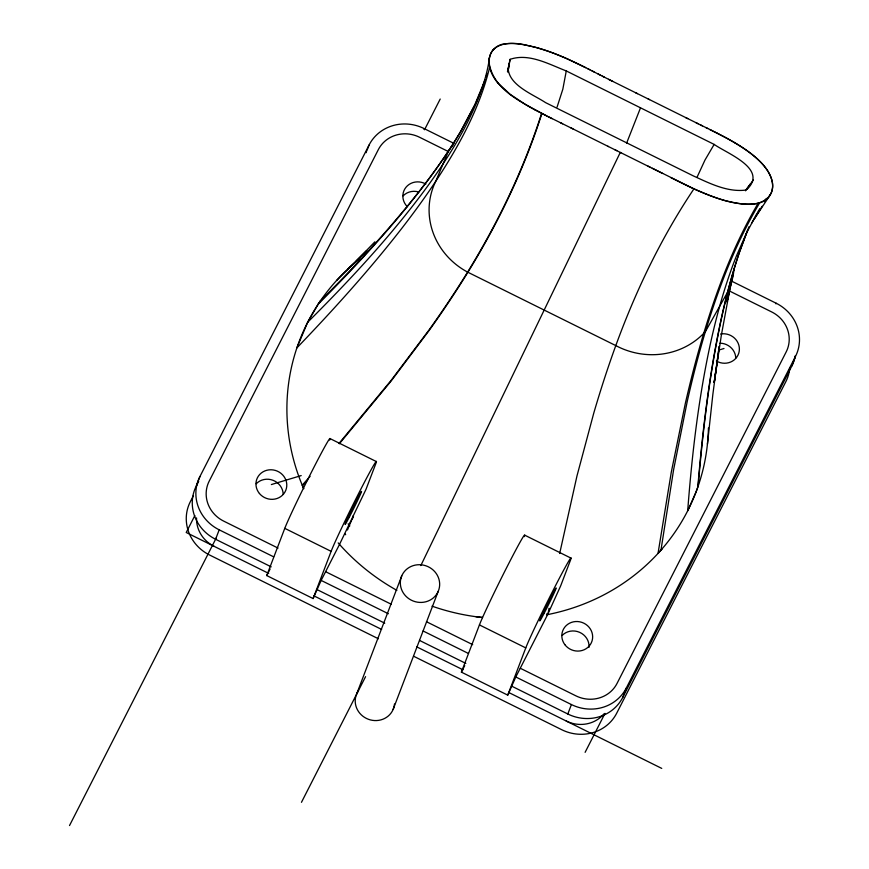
<?xml version="1.0" encoding="UTF-8"?>
<svg xmlns="http://www.w3.org/2000/svg" width="869" height="869" viewBox="0 0 869 869"><rect width="100%" height="100%" fill="white"/><g stroke="black" fill="none" stroke-linecap="round" stroke-linejoin="round"><path stroke-width="1.3" d="M489.149 59.874A61.167 33.663 25.1 0 0 489.649 67.271C479.71 108.462 458.908 146.079 435.782 181.241A488.324 122.974 -40.6 0 1 402.369 227.613C369.651 269.77 333.815 309.397 296.894 347.882L307.669 322.269C348.925 281.121 388.758 238.323 423.648 191.571A498.98 144.015 -37.5 0 0 460.7 135.043C474.018 111.319 486.303 82.674 489.519 57.376C489.128 59.092 489.062 60.852 489.073 62.601C493.407 91.354 524.724 103.52 547.046 116.12M698.155 486.151C702.825 431.046 709.3 375.973 720.749 321.812A586.532 170.02 85.9 0 1 727.755 291.908A73.626 69.618 20.9 0 0 734.001 268.955M707.431 444.113L712.83 394.569L719.217 346.383L714.199 382.414L721.389 335.01L729.439 291.549M508.332 69.629L509.169 63.556M746.927 189.431C768.446 168.955 726.984 153.509 714.155 144.406L566.273 70.932C548.926 64.273 528.895 52.846 510.092 59.331L507.887 72.116M714.199 382.414L715.915 370.205M566.273 70.932L562.83 89.214L557.083 107.072M759.669 202.814C759.169 202.977 758.659 203.129 758.148 203.259C730.351 250.446 711.983 302.792 697.351 355.464A523.572 118.488 -86.2 0 0 685.326 403.444L671.281 472.204L658.029 553.412L660.961 550.153L673.605 469.727L687.26 401.38A526.951 124.169 -86.9 0 1 702.195 342.495C716.11 294.037 733.892 246.307 759.669 202.814C766.382 200.869 771.911 194.895 772.552 187.856A52.303 28.786 25.1 0 0 772.128 181.241L772.041 180.904A51.771 28.492 25.1 0 0 762.971 164.578C748.383 148.729 728.646 139.029 709.712 129.448M489.149 59.874C490.909 40.876 513.97 41.842 527.7 45.503C551.142 50.456 572.845 60.993 594.005 71.899M547.904 614.546L549.067 608.235M507.474 71.595L510.092 59.331M559.669 553.51L576.973 475.951L593.755 413.155A500.653 135.857 -82.5 0 1 611.265 358.321C631.959 298.838 658.811 241.245 693.94 188.855C713.938 197.459 735.739 206.963 757.974 203.303M733.436 272.899L726.962 302.032L731.535 282.099M485.977 77.222L487.183 73.583M485.174 79.655L474.767 104.834L460.516 131.61A501.63 143.266 -37 0 1 447.242 152.825A502.108 143.407 -37 0 1 429.786 177.71C396.177 222.92 357.756 264.295 318.141 304.259L307.669 322.269M484.63 82.305L475.636 103.639L461.526 130.154A502.955 144.775 -36.7 0 1 448.404 151.141L435.782 181.241A71.942 68.021 20.9 0 0 467.587 272.095L615.806 345.601A73.474 69.477 20.9 0 0 703.673 333.414L705.367 331.665L727.755 291.908A586.032 169.879 85.9 0 1 739.606 251.793L748.937 226.766M696.297 491.311L697.796 487.172C702.456 431.936 708.93 376.733 720.434 322.464A584.544 170.498 85.9 0 1 727.494 292.473A583.881 170.302 85.9 0 1 739.432 252.249L747.427 230.589M508.18 68.054C508.55 85.271 533.131 94.373 545.58 102.629L693.516 175.994C709.767 183.381 727.429 192.407 745.776 190.072L753.423 180.024M271.204 566.849L215.588 539.258A41.408 39.148 20.9 0 1 196.318 485.967L196.774 484.793M197.002 484.207L199.924 476.538L369.075 145.014A41.408 39.148 20.9 0 1 423.953 128.503L454.085 143.45M215.588 539.258L219.194 529.829A41.408 39.148 20.9 0 1 199.924 476.538M366.153 152.683L366.37 152.086M366.827 150.913L367.055 150.315M367.5 149.142L367.945 147.958M368.174 147.372L369.075 145.014M423.735 129.101L423.953 128.503M313.101 598.567L331.132 551.348A51.76 1.705 -63.6 0 1 359.397 491.984A51.76 1.705 -63.6 0 1 375.647 464.1L366.023 489.29L339.518 544.418L321.15 580.405L313.101 598.567L266.75 575.571L284.782 528.352A51.76 1.705 -63.6 0 1 312.243 470.596A51.76 1.705 -63.6 0 1 329.677 440.083M347.481 529.992L349.816 524.192M356.648 694.005L401.75 575.875M393.136 709.408L438.248 591.278A19.813 18.727 20.9 0 0 417.25 564.807A19.813 18.727 20.9 0 0 404.509 594.646A19.813 18.727 20.9 0 0 438.248 591.278M507.746 695.135L525.778 647.905A51.76 1.705 -63.6 0 1 554.042 588.541A51.76 1.705 -63.6 0 1 570.292 560.668L560.668 585.858L547.622 614.6L515.795 676.973L507.746 695.135L461.396 672.139L479.427 624.92A51.76 1.705 -63.6 0 1 506.888 567.153A51.76 1.705 -63.6 0 1 524.322 536.64M512.199 686.401L567.805 713.992L571.411 704.553A41.408 39.148 20.9 0 0 626.288 688.052L795.439 356.529A41.408 39.148 20.9 0 0 776.169 303.238L732.143 281.404M696.004 492.071L687.694 510.798C692.082 453.01 698.85 395.254 711.537 338.649A555.052 177.602 85.7 0 1 736.63 255.497L746.319 233.457L756.78 213.687M567.805 713.992A41.408 39.148 20.9 0 0 622.693 697.492L626.288 688.052M775.952 303.835L776.169 303.238M622.693 697.492L791.844 365.968L795.439 356.529M640.486 107.886L626.549 143.309M697.166 176.983L704.987 160.048L714.155 144.406M620.281 152.423L420.813 565.6M350.077 523.649L350.609 522.562M350.87 522.019L351.402 520.944M351.934 519.858L352.466 518.771M352.727 518.228L353.259 517.153M196.318 485.967L198.675 481.372M193.385 495.699L190.311 501.728A41.408 39.148 20.9 0 0 209.581 555.009L378.395 638.769M194.852 515.578L186.227 532.491L268.684 573.399M69.52 825.55L216.316 537.846M424.528 129.763L440.203 99.044M266.75 575.571L270.096 569.032M301.467 802.315L365.577 676.647M461.396 672.139L464.741 665.6M585.109 752.337L604.998 713.373M757.399 212.666L759.843 208.614M754.466 218.673L770.26 194.786M751.555 223.311L762.167 206.268M318.141 304.259L320.465 300.804M745.515 190.811L750.512 183.848M764.199 201.771L766.501 198.436M492.842 50.196L493.592 49.327M339.355 443.766L391.202 380.937L429.264 330.285A519.988 151.184 -44.5 0 0 453.466 294.949C490.529 238.595 521.357 177.873 541.898 113.524L562.591 123.778M662.341 548.567L660.961 550.153M339.106 443.299L390.941 380.611L428.982 330.046A520.216 151.945 -44.3 0 0 453.173 294.765C490.257 238.443 521.074 177.71 541.593 113.372L540.583 112.851M359.831 258.766A212.221 200.663 20.9 0 0 303.748 488.747L302.477 485.76L307.724 479.862M310.103 476.364L302.238 485.184L302.477 485.76M356.257 261.004L374.897 241.821M320.118 301.315C359.505 261.678 397.73 220.639 431.122 175.755A503.238 144.862 -36.7 0 0 448.404 151.141A80.252 75.885 20.9 0 1 453.379 144.699M336.564 280.502L366.837 250.674L347.633 269.271M271.367 484.554L301.195 475.593M718.815 350.066L723.996 348.502M502.065 44.417C512.819 42.06 523.888 44.58 534.392 47.078M482.556 617.501L475.843 616.686M352.597 516.24L353.52 516.61M563.123 57.05L566.794 58.647M567.338 58.886L585.695 67.673M693.679 188.736L652.271 168.228M700.284 124.81L712.461 130.806M706.041 127.645L707.877 128.547M637.466 93.646L608.55 79.296M698.198 123.789L648.155 98.936M696.112 122.757L702.369 125.842M552.206 118.684L548.078 116.642M560.505 122.746L573.019 128.938M620.585 152.564L662.667 173.463M635.641 92.744L649.523 99.62M685.684 117.597L687.77 118.629M607.811 146.242L616.805 150.695M614.937 149.772L620.977 152.759M448.654 151.695L419.51 137.237A31.056 29.361 20.9 0 0 378.341 149.609L209.201 481.133A31.056 29.361 20.9 0 0 223.648 521.096L278.047 548.089M729.21 290.876L771.726 311.96A31.056 29.361 20.9 0 1 786.173 351.934L617.023 683.458A31.056 29.361 20.9 0 1 575.865 695.83L520.249 668.239M330.09 438.617L376.44 461.602M524.735 535.174L571.085 558.17M284.782 528.352L331.132 551.348M479.427 624.92L525.778 647.905M325.603 571.683L391.246 604.248M426.494 621.737L472.693 644.646M219.194 529.829L273.648 556.833M321.15 580.405L388.356 613.742M423.105 630.981L468.293 653.401M515.795 676.973L571.411 704.553M317.554 589.845L384.75 623.182M419.51 640.42L465.849 663.416M313.622 595.699L381.643 629.438M416.838 646.905L463.003 669.803M509.082 692.669L661.744 768.402M413.622 656.236L561.798 729.743A41.408 39.148 20.9 0 0 616.675 713.243L785.826 381.719A41.408 39.148 20.9 0 0 789.769 367.696M648.1 166.153L650.186 167.196M570.933 127.895L608.463 146.568M713.373 131.262L717.023 133.098M612.71 81.382L598.154 74.028M670.966 177.678C688.845 186.661 706.921 195.71 726.332 200.902C739.834 203.954 757.203 208.234 768.359 197.361A53.824 29.622 25.1 0 0 771.954 190.887L772.552 187.856A52.259 28.764 25.1 0 0 767.446 170.509C759.484 158.593 747.286 150.424 735.272 143.048M587.77 68.727L589.855 69.781M602.315 76.146L604.389 77.2M717.446 133.315L724.203 136.835A148.002 81.458 25.1 0 1 735.272 143.048M591.93 70.834L600.24 75.082M539.562 112.318L534.5 109.646M547.622 614.6L546.59 613.927M497.894 82.99L510.146 94.297L525.495 104.541A142.407 78.373 25.1 0 0 534.5 109.635M344.982 533.848L345.677 534.717M603.922 713.905A31.056 29.361 20.9 0 1 566.24 721.02M214.024 546.286A31.056 29.361 20.9 0 1 196.557 517.913M394.504 703.977A19.813 18.727 20.9 0 1 368.402 719.282A19.813 18.727 20.9 0 1 358.539 690.638M720.586 334.011A15.49 14.643 20.9 0 1 739.215 351.239A15.49 14.643 20.9 0 1 716.349 361.015M407.311 206.67A15.533 14.686 20.9 0 1 405.997 187.259A15.533 14.686 20.9 0 1 425.832 184.043M708.431 427.982A212.221 200.663 20.9 0 1 546.525 614.807M482.338 617.479A212.221 200.663 20.9 0 1 432.012 606.149M396.883 590.355A212.221 200.663 20.9 0 1 338.182 542.897M349.816 525.93A191.517 181.089 20.9 0 1 348.132 523.833M497.807 83A51.456 28.319 25.1 0 1 489.758 67.293M534.381 46.991A118.358 65.142 25.1 0 1 563.101 57.104M493.711 49.305A39.062 21.497 25.1 0 1 502 44.362M489.671 56.833A55.573 30.589 25.1 0 1 492.81 50.185M562.102 635.511A15.533 14.686 20.9 0 1 579.623 632.328A15.533 14.686 20.9 0 1 589.019 647.34M719.945 343.19A15.49 14.643 20.9 0 1 735.771 358.061M403.129 195.862A15.533 14.686 20.9 0 1 418.695 191.973M256.236 483.761A15.533 14.686 20.9 0 1 273.029 480.296A15.533 14.686 20.9 0 1 283.185 494.113M795.309 355.66A41.408 39.148 20.9 0 1 791.844 365.968M259.429 493.494A15.533 14.686 20.9 0 0 285.792 490.301A15.533 14.686 20.9 0 0 268.879 469.879A15.533 14.686 20.9 0 0 259.429 493.494M564.828 644.635A15.533 14.686 20.9 0 0 591.376 642.712A15.533 14.686 20.9 0 0 575.506 621.552A15.533 14.686 20.9 0 0 564.828 644.635M349.501 516.729A18.292 0.597 -63.6 0 0 361.515 491.419A18.292 0.597 -63.6 0 0 349.099 515.187A18.292 0.597 -63.6 0 0 349.501 516.729M544.146 613.286A18.292 0.597 -63.6 0 0 556.16 587.976A18.292 0.597 -63.6 0 0 543.744 611.754A18.292 0.597 -63.6 0 0 544.146 613.286"/></g></svg>
